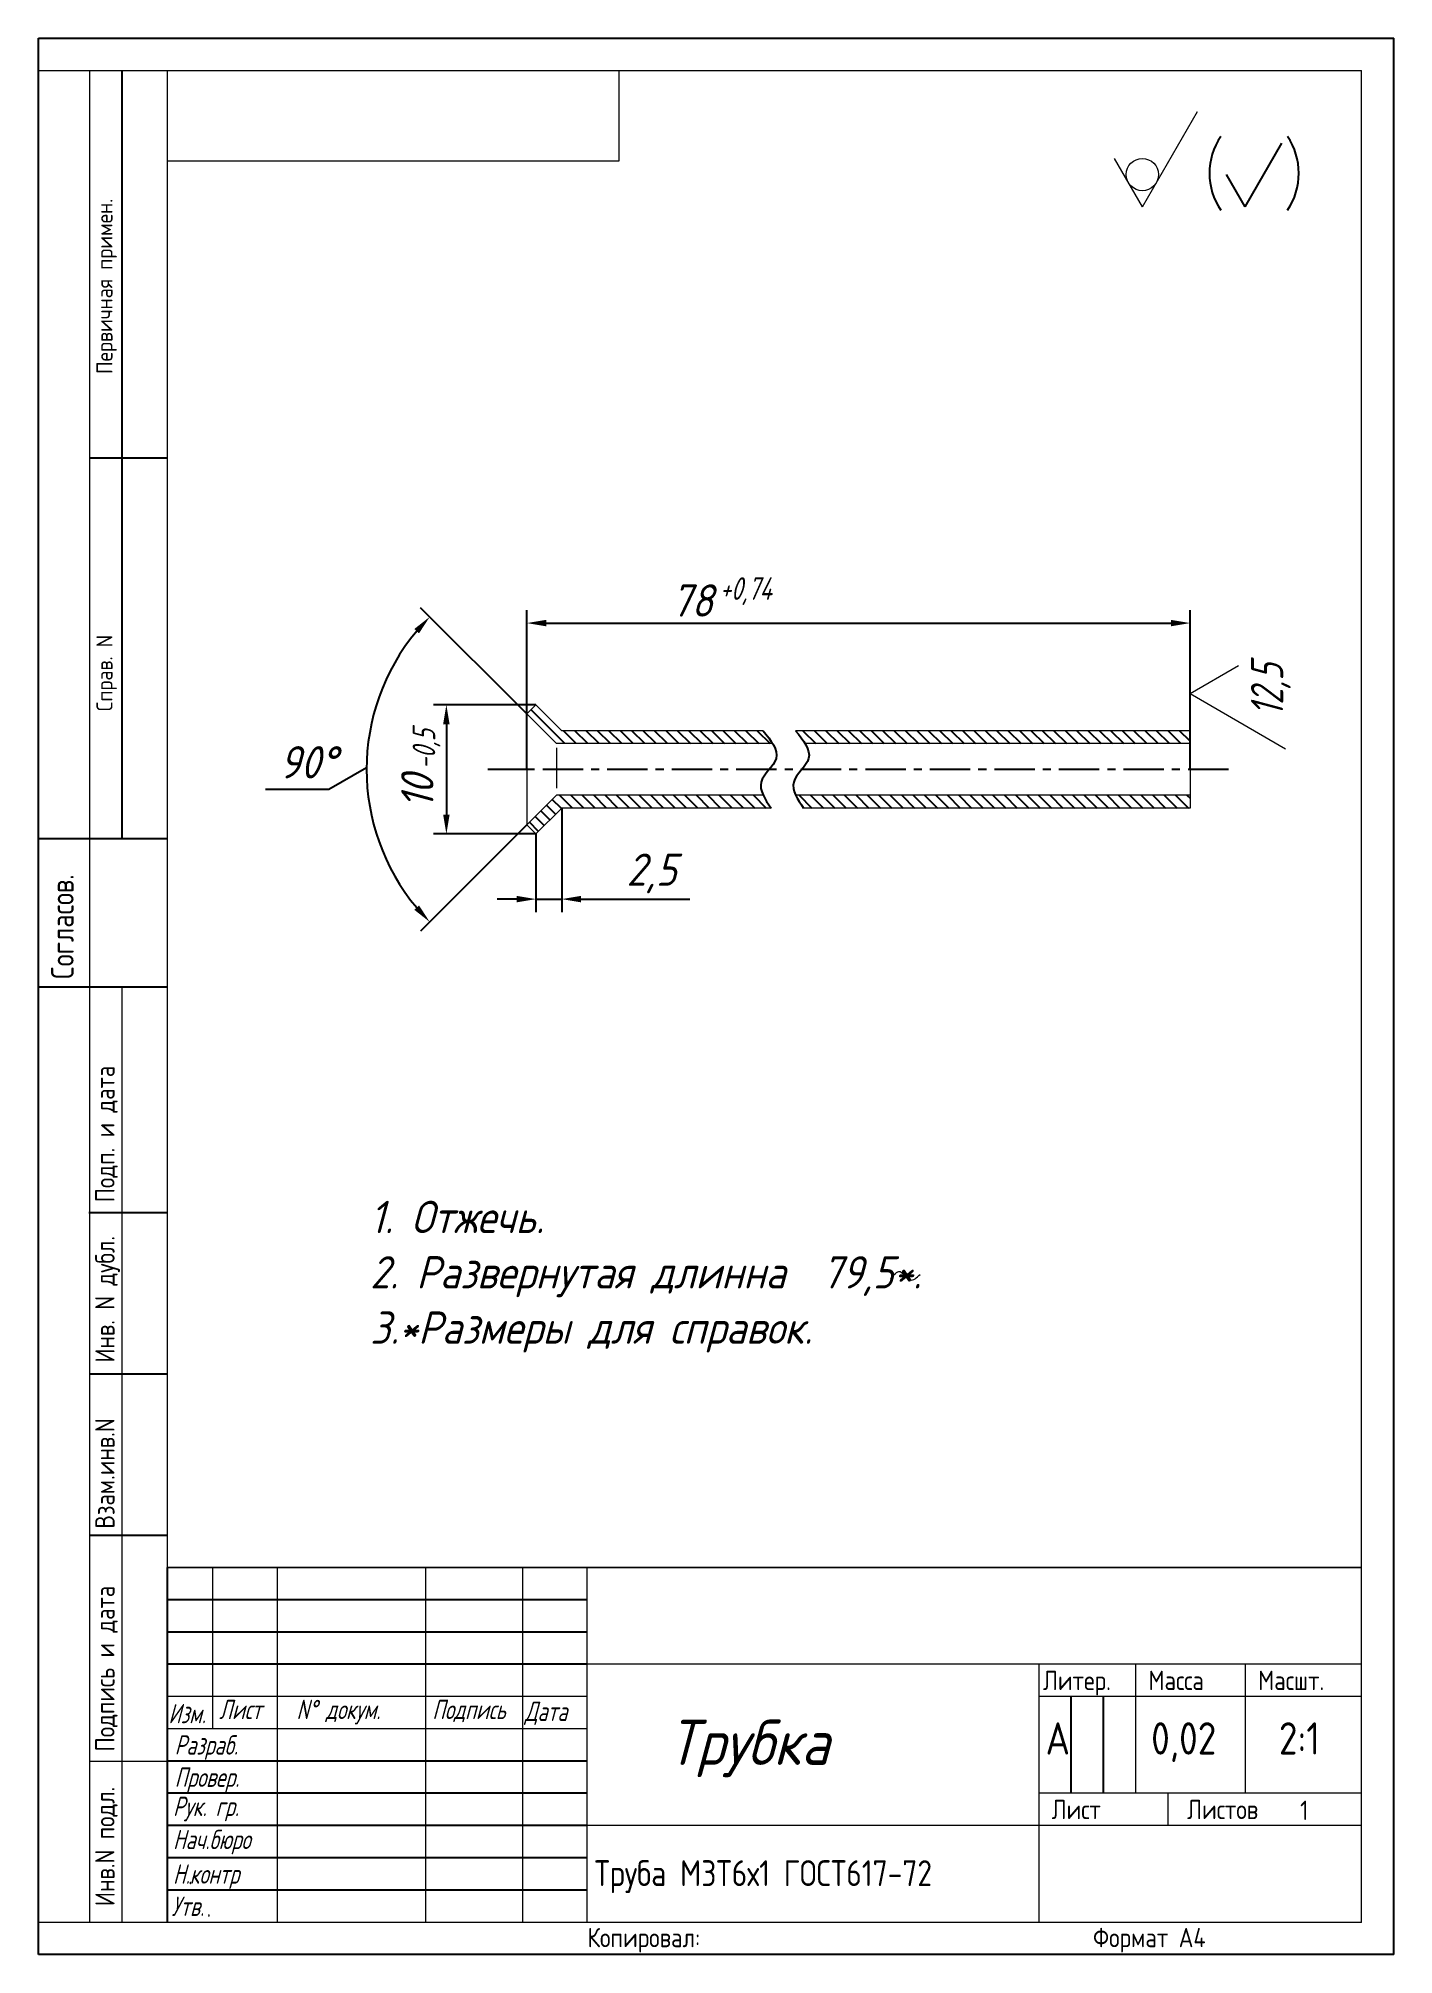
# Model space of a CAD drawing. Extents: x 3601 to 3811, y 316 to 613.
import ezdxf

# ---------------------------------------------------------------- set-up
doc = ezdxf.new("R2010")
doc.units = 0
doc.header["$MEASUREMENT"] = 0
doc.linetypes.add('CENTER', pattern=[2, 1.25, -0.25, 0.25, -0.25])
doc.layers.get('0').update_dxf_attribs({"linetype": 'CONTINUOUS'})
doc.layers.get('DEFPOINTS').update_dxf_attribs({"linetype": 'CONTINUOUS'})
doc.layers.add('TOST', color=110, linetype='CONTINUOUS', lineweight=20)
doc.styles.get("Standard").update_dxf_attribs({"font": 'simplex.shx', "width": 0.85, "oblique": 15, "height": 5})
doc.dimstyles.get("Standard").update_dxf_attribs({"dimtxt": 5, "dimasz": 3, "dimexe": 2, "dimexo": 0, "dimgap": 1, "dimtad": 1, "dimdec": 0, "dimdsep": 46, "dimlunit": 6, "dimtxsty": 'STANDARD', "dimcen": 0.09, "dimclrt": 7, "dimadec": 0, "dimazin": 0, "dimtfac": 1, "dimtdec": 0, "dimtmove": 0, "dimatfit": 3, "dimfxl": 1, "dimtolj": 1, "dimtzin": 0, "dimarcsym": 0})

# ---------------------------------------------------------------- blocks, each defined once
blk = doc.blocks.new('*D45')
at = {"color": 0, "lineweight": -2, "transparency": 16777216}
for p, q in [((3676.49, 508.3), (3676.49, 524.39)), ((3779.28, 515.43), (3779.28, 524.39)), ((3679.49, 522.39), (3776.28, 522.39))]:
    blk.add_line(p, q, dxfattribs=at)
at = {"color": 0, "transparency": 16777216}
for points in [[(3679.49, 522.89), (3679.49, 521.89), (3676.49, 522.39)], [(3776.28, 522.89), (3776.28, 521.89), (3779.28, 522.39)]]:
    blk.add_solid(points, dxfattribs=at)
at = {"layer": 'DEFPOINTS', "color": 0, "transparency": 16777216}
for p in [(3779.28, 522.39), (3779.28, 515.43), (3676.49, 508.3)]:
    blk.add_point(p, dxfattribs=at)
at = {"color": 7, "transparency": 16777216, "insert": (3702.1, 525.89), "char_height": 5, "attachment_point": 5}
blk.add_mtext('\\A1;78', dxfattribs=at)
blk = doc.blocks.new('*D46')
at = {"color": 0, "lineweight": -2, "transparency": 16777216}
for p, q in [((3677.9, 509.71), (3662.02, 509.71)), ((3664.02, 506.71), (3664.02, 492.71)), ((3677.9, 489.71), (3662.02, 489.71))]:
    blk.add_line(p, q, dxfattribs=at)
at = {"color": 0, "transparency": 16777216}
for points in [[(3663.52, 506.71), (3664.52, 506.71), (3664.02, 509.71)], [(3663.52, 492.71), (3664.52, 492.71), (3664.02, 489.71)]]:
    blk.add_solid(points, dxfattribs=at)
at = {"layer": 'DEFPOINTS', "color": 0, "transparency": 16777216}
for p in [(3677.9, 509.71), (3664.02, 489.71), (3677.9, 489.71)]:
    blk.add_point(p, dxfattribs=at)
at = {"color": 7, "transparency": 16777216, "insert": (3659.52, 496.27), "char_height": 5, "attachment_point": 5, "rotation": 90}
blk.add_mtext('\\A1;10', dxfattribs=at)
blk = doc.blocks.new('*D47')
at = {"color": 0, "lineweight": -2, "transparency": 16777216}
for p, q in [((3676.49, 508.3), (3660.03, 524.76)), ((3676.49, 491.13), (3660.03, 474.66))]:
    blk.add_line(p, q, dxfattribs=at)
blk.add_arc((3685.08, 499.71), 33.43, 140.1438, 219.8562, dxfattribs=at)
at = {"color": 0, "transparency": 16777216}
for points in [[(3659.05, 521.47), (3659.78, 520.8), (3661.44, 523.35)], [(3659.78, 478.63), (3659.05, 477.95), (3661.44, 476.07)]]:
    blk.add_solid(points, dxfattribs=at)
at = {"layer": 'DEFPOINTS', "color": 0, "transparency": 16777216}
for p in [(3676.49, 508.3), (3681.08, 503.71), (3681.08, 495.71), (3652.79, 491.06), (3676.49, 491.13)]:
    blk.add_point(p, dxfattribs=at)
at = {"color": 7, "transparency": 16777216, "insert": (3642.57, 500.82), "char_height": 5, "attachment_point": 5}
blk.add_mtext('\\A1;90°', dxfattribs=at)
blk = doc.blocks.new('*D48')
at = {"color": 0, "lineweight": -2, "transparency": 16777216}
for p, q in [((3681.9, 493.71), (3681.9, 477.61)), ((3677.9, 489.71), (3677.9, 477.61)), ((3674.9, 479.61), (3671.9, 479.61)), ((3677.9, 479.61), (3681.9, 479.61)), ((3684.9, 479.61), (3701.74, 479.61))]:
    blk.add_line(p, q, dxfattribs=at)
at = {"color": 0, "transparency": 16777216}
for points in [[(3674.9, 480.11), (3674.9, 479.11), (3677.9, 479.61)], [(3684.9, 480.11), (3684.9, 479.11), (3681.9, 479.61)]]:
    blk.add_solid(points, dxfattribs=at)
at = {"layer": 'DEFPOINTS', "color": 0, "transparency": 16777216}
for p in [(3681.9, 493.71), (3677.9, 489.71), (3681.9, 479.61)]:
    blk.add_point(p, dxfattribs=at)
at = {"color": 7, "transparency": 16777216, "insert": (3695.82, 483.59), "char_height": 5, "attachment_point": 5}
blk.add_mtext('\\A1;2,5', dxfattribs=at)

msp = doc.modelspace()

# ---------------------------------------------------------------- hatches: boundary and pattern name
h = msp.add_hatch()
h.set_pattern_fill('ANSI31', scale=10, angle=90, style=0)
h.set_pattern_definition([(135, (2457.6243, 316.0151), (-0.8838835, -0.8838835), [])])
edge = h.paths.add_edge_path()
edge.add_spline(control_points=[(3714.57, 503.71), (3714.17, 504.37), (3713.64, 505.04), (3713.1, 505.71)], knot_values=[0, 0, 0, 0, 2.156109, 2.156109, 2.156109, 2.156109], degree=3, periodic=0)
edge.add_line((3713.1, 505.71), (3681.9, 505.71))
edge.add_line((3681.9, 505.71), (3677.9, 509.71))
edge.add_line((3677.9, 509.71), (3676.49, 508.3))
edge.add_line((3676.49, 508.3), (3681.08, 503.71))
edge.add_line((3681.08, 503.71), (3714.57, 503.71))
edge = h.paths.add_edge_path()
edge.add_line((3779.24, 503.71), (3779.24, 505.71))
edge.add_line((3779.24, 505.71), (3718.14, 505.71))
edge.add_spline(control_points=[(3718.14, 505.71), (3718.68, 505.04), (3719.22, 504.37), (3719.61, 503.71)], knot_values=[0, 0, 0, 0, 2.156109, 2.156109, 2.156109, 2.156109], degree=3, periodic=0)
edge.add_line((3719.61, 503.71), (3779.24, 503.71))
edge = h.paths.add_edge_path()
edge.add_line((3779.24, 493.71), (3779.24, 495.71))
edge.add_line((3779.24, 495.71), (3718.15, 495.71))
edge.add_spline(control_points=[(3718.15, 495.71), (3718.46, 495.05), (3718.92, 494.38), (3719.37, 493.71)], knot_values=[11.296549, 11.296549, 11.296549, 11.296549, 13.38878, 13.38878, 13.38878, 13.38878], degree=3, periodic=0)
edge.add_line((3719.37, 493.71), (3779.24, 493.71))
edge = h.paths.add_edge_path()
edge.add_line((3713.11, 495.71), (3681.08, 495.71))
edge.add_line((3681.08, 495.71), (3676.49, 491.13))
edge.add_line((3676.49, 491.13), (3677.9, 489.71))
edge.add_line((3677.9, 489.71), (3681.9, 493.71))
edge.add_line((3681.9, 493.71), (3714.33, 493.71))
edge.add_spline(control_points=[(3714.33, 493.71), (3713.87, 494.38), (3713.42, 495.05), (3713.11, 495.71)], knot_values=[11.296549, 11.296549, 11.296549, 11.296549, 13.38878, 13.38878, 13.38878, 13.38878], degree=3, periodic=0)

# ---------------------------------------------------------------- linework, layer by layer
at = {"color": 7}
for p, q in [((3600.8, 613.02), (3810.8, 613.02)), ((3600.8, 316.02), (3600.8, 613.02)), ((3810.8, 316.02), (3810.8, 613.02)), ((3613.8, 489.02), (3613.8, 608.02)), ((3787.78, 586.9), (3793.48, 596.75)), ((3787.78, 586.9), (3784.9, 591.9)), ((3608.8, 548.02), (3620.8, 548.02)), ((3676.49, 499.71), (3676.49, 515.43)), ((3779.28, 499.71), (3779.28, 515.43)), ((3645.79, 496.64), (3651.65, 500.01)), ((3676.49, 499.71), (3670.46, 499.71)), ((3635.99, 496.64), (3645.79, 496.64)), ((3600.8, 489.02), (3620.8, 489.02)), ((3600.8, 466.02), (3620.8, 466.02)), ((3608.61, 431.02), (3620.8, 431.02)), ((3608.8, 406.02), (3620.8, 406.02)), ((3608.8, 381.02), (3620.8, 381.02)), ((3620.8, 321.02), (3620.8, 376.02)), ((3685.8, 371.02), (3620.8, 371.02)), ((3685.8, 366.02), (3620.8, 366.02)), ((3685.8, 361.02), (3620.8, 361.02)), ((3760.8, 356.02), (3760.8, 341.02)), ((3765.8, 356.02), (3765.8, 341.02)), ((3685.8, 346.02), (3620.8, 346.02)), ((3685.8, 341.02), (3620.8, 341.02)), ((3685.8, 336.02), (3620.8, 336.02)), ((3685.8, 331.02), (3620.8, 331.02)), ((3685.8, 326.02), (3620.8, 326.02)), ((3810.8, 316.02), (3600.8, 316.02))]:
    msp.add_line(p, q, dxfattribs=at)
at = {"color": 7, "linetype": 'CENTER', "ltscale": 5}
msp.add_line((3785.19, 499.71), (3676.49, 499.71), dxfattribs=at)
at = {"color": 7}
for centre, start, end in [((3792.33, 592.1), 145.452, 214.548), ((3786.02, 592.1), 325.452, 34.548)]:
    msp.add_arc(centre, 10.08, start, end, dxfattribs=at)
for points in [[(3713.1, 505.71), (3714.29, 504.23), (3716.55, 501.41), (3711.51, 497.86), (3713.39, 495.1), (3714.33, 493.71)], [(3718.14, 505.71), (3719.33, 504.23), (3721.59, 501.41), (3716.56, 497.86), (3718.43, 495.1), (3719.37, 493.71)]]:
    msp.add_open_spline(points, degree=3, knots=[0, 0, 0, 0, 4.773945, 9.074577, 13.38878, 13.38878, 13.38878, 13.38878], dxfattribs=at)
at = {"layer": 'TOST', "color": 7}
for p, q in [((3600.8, 608.02), (3805.8, 608.02)), ((3608.8, 321.02), (3608.8, 608.02)), ((3620.8, 321.02), (3620.8, 608.02)), ((3690.8, 594.02), (3690.8, 608.02)), ((3805.8, 321.02), (3805.8, 608.02)), ((3771.86, 586.9), (3780.4, 601.68)), ((3620.8, 594.02), (3690.8, 594.02)), ((3771.86, 586.9), (3767.53, 594.4)), ((3779.28, 511.46), (3786.78, 515.79)), ((3779.28, 511.46), (3794.06, 502.92)), ((3676.49, 508.3), (3677.9, 509.71)), ((3681.08, 503.71), (3676.49, 508.3)), ((3676.49, 508.3), (3676.49, 491.13)), ((3681.9, 505.71), (3677.9, 509.71)), ((3713.1, 505.71), (3681.9, 505.71)), ((3779.24, 505.71), (3718.14, 505.71)), ((3779.24, 505.71), (3779.24, 493.71)), ((3714.57, 503.71), (3681.08, 503.71)), ((3681.08, 503.03), (3681.08, 496.78)), ((3779.24, 503.71), (3719.61, 503.71)), ((3681.08, 495.71), (3676.49, 491.13)), ((3681.9, 493.71), (3677.9, 489.71)), ((3713.11, 495.71), (3681.08, 495.71)), ((3714.33, 493.71), (3681.9, 493.71)), ((3779.24, 495.71), (3718.15, 495.71)), ((3779.24, 493.71), (3719.37, 493.71)), ((3676.49, 491.13), (3677.9, 489.71)), ((3613.8, 321.02), (3613.8, 466.02)), ((3620.8, 376.02), (3805.8, 376.02)), ((3805.8, 376.02), (3620.8, 376.02)), ((3620.8, 376.02), (3620.8, 321.02)), ((3627.8, 376.02), (3627.8, 351.02)), ((3637.8, 376.02), (3637.8, 321.02)), ((3660.8, 376.02), (3660.8, 321.02)), ((3675.8, 376.02), (3675.8, 321.02)), ((3685.8, 376.02), (3685.8, 321.02)), ((3805.8, 361.02), (3685.8, 361.02)), ((3755.8, 361.02), (3755.8, 321.02)), ((3770.8, 361.02), (3770.8, 341.02)), ((3787.8, 361.02), (3787.8, 341.02)), ((3685.8, 356.02), (3620.8, 356.02)), ((3805.8, 356.02), (3755.8, 356.02)), ((3685.8, 351.02), (3620.8, 351.02)), ((3608.8, 346.02), (3620.8, 346.02)), ((3805.8, 341.02), (3755.8, 341.02)), ((3775.8, 341.02), (3775.8, 336.02)), ((3805.8, 336.02), (3685.8, 336.02)), ((3805.8, 321.02), (3600.8, 321.02))]:
    msp.add_line(p, q, dxfattribs=at)
msp.add_circle((3771.86, 591.9), 2.5, dxfattribs=at)
msp.add_open_spline([(3732.84, 420.82), (3733.34, 421.4), (3734.4, 422.63), (3735.75, 419.88), (3736.9, 420.94), (3737.44, 421.44)], degree=3, knots=[0, 0, 0, 0, 1.805141, 3.829816, 5.614982, 5.614982, 5.614982, 5.614982], dxfattribs=at)

# ---------------------------------------------------------------- texts
at = {"color": 7}
for s, height, width, p in [('Первичная примен.', 2.5, 0.85, (3612.29, 560.99)), ('Справ. N', 2.5, 0.85, (3612.29, 508.73)), ('Согласов.', 3.5, 0.8, (3606.27, 467.23)), ('Подп. и дата', 3, 0.8, (3612.61, 432.62)), ('Инв. N дубл.', 3, 0.8, (3612.61, 407.77)), ('Взам.инв.N', 3, 0.8, (3612.61, 382.04)), ('Подпись и дата', 3, 0.8, (3612.61, 347.5)), ('Инв.N подл.', 3, 0.8, (3612.61, 323.54))]:
    msp.add_text(s, height=height, rotation=90, dxfattribs=dict(at, width=width)).set_placement(p)
at = {"color": 7, "oblique": 15, "width": 0.7}
for s, p in [('Изм.', (3620.95, 351.88)), ('Лист', (3628.8, 352.52)), ('N%%d докум.', (3640.8, 352.52)), ('Подпись', (3661.84, 352.52)), ('Дата', (3676.16, 352.23)), ('Разраб.', (3621.92, 347.02)), ('Провер.', (3621.92, 342.02)), ('Рук. гр.', (3621.67, 337.5)), ('Нач.бюро', (3621.67, 332.37)), ('Н.контр', (3621.67, 327.02)), ('Утв.', (3621.44, 322.02))]:
    msp.add_text(s, height=3, dxfattribs=at).set_placement(p)
at = {"color": 7, "width": 0.7}
for p in [(3624.03, 326.92), (3626.9, 321.87)]:
    msp.add_text('.', height=3, dxfattribs=at).set_placement(p)
at = {"layer": 'TOST', "color": 7, "oblique": 15}
for s, height, width, p in [('+0,74', 3.5, 0.7, (3706.37, 525.99)), ('1. Отжечь.', 5, 0.85, (3652.21, 427.85)), ('2. Развернутая длинна  79,5*.', 5, 0.85, (3652.21, 419.27)), ('3.*Размеры для справок.', 5, 0.85, (3652.21, 410.7)), ('Трубка', 7, 0.85, (3698.37, 345.43))]:
    msp.add_text(s, height=height, dxfattribs=dict(at, width=width)).set_placement(p)
at = {"layer": 'TOST', "color": 7, "oblique": 15, "width": 0.7}
for s, height, p in [('12,5', 5, (3793.68, 507.92)), ('-0,5', 3.5, (3662.29, 499.72))]:
    msp.add_text(s, height=height, rotation=90, dxfattribs=at).set_placement(p)
at = {"layer": 'TOST', "color": 7}
for s, height, width, p in [('Литер.', 3, 0.81, (3756.46, 357.02)), ('Масса', 3, 0.81, (3772.8, 357.02)), ('Масшт.', 3, 0.81, (3789.8, 357.02)), ('А', 5, 0.81, (3756.86, 347.03)), ('0,02', 5, 0.81, (3773.22, 347.03)), ('2:1', 5, 0.81, (3793.01, 347.03)), ('Лист', 3, 0.81, (3757.8, 337.02)), ('Листов', 3, 0.81, (3778.8, 337.02)), ('1', 3, 0.81, (3796.31, 336.89)), ('Труба М3Т6х1 ГОСТ617-72', 4, 0.8, (3686.97, 326.65)), ('Копировал:', 3, 0.81, (3685.88, 317.17)), ('Формат А4', 3, 0.81, (3764.21, 317.17))]:
    msp.add_text(s, height=height, dxfattribs=dict(at, width=width)).set_placement(p)

# ---------------------------------------------------------------- dimensions: what is measured, and where the dimension line sits
at = {"color": 7}
dim = msp.add_linear_dim(base=(3779.28, 522.39), p1=(3676.49, 508.3), p2=(3779.28, 515.43), text='78', dimstyle='STANDARD', override={"dimlfac": 0.5}, dxfattribs=at)
dim.commit()
dim.dimension.update_dxf_attribs({"geometry": '*D45', "text_midpoint": (3702.1, 522.39), "dimtype": 160})
dim = msp.add_angular_dim_2l(base=(3652.79, 491.06), line1=((3681.08, 495.71), (3676.49, 491.13)), line2=((3681.08, 503.71), (3676.49, 508.3)), dimstyle='STANDARD', override={"dimgap": 4, "dimtad": 2, "dimtih": 1, "dimtoh": 1, "dimazin": 2}, dxfattribs=at)
dim.commit()
dim.dimension.update_dxf_attribs({"geometry": '*D47', "text_midpoint": (3651.66, 500.58), "dimtype": 162})
dim = msp.add_linear_dim(base=(3664.02, 489.71), p1=(3677.9, 509.71), p2=(3677.9, 489.71), angle=90, dimstyle='STANDARD', override={"dimgap": 2, "dimlfac": 0.5}, dxfattribs=at)
dim.commit()
dim.dimension.update_dxf_attribs({"geometry": '*D46', "text_midpoint": (3664.02, 496.27), "dimtype": 160})
dim = msp.add_linear_dim(base=(3681.9, 479.61), p1=(3677.9, 489.71), p2=(3681.9, 493.71), text='2,5', dimstyle='STANDARD', dxfattribs=at)
dim.commit()
dim.dimension.update_dxf_attribs({"geometry": '*D48', "text_midpoint": (3695.82, 479.61), "dimtype": 160})

doc.saveas('drawing.dxf')
